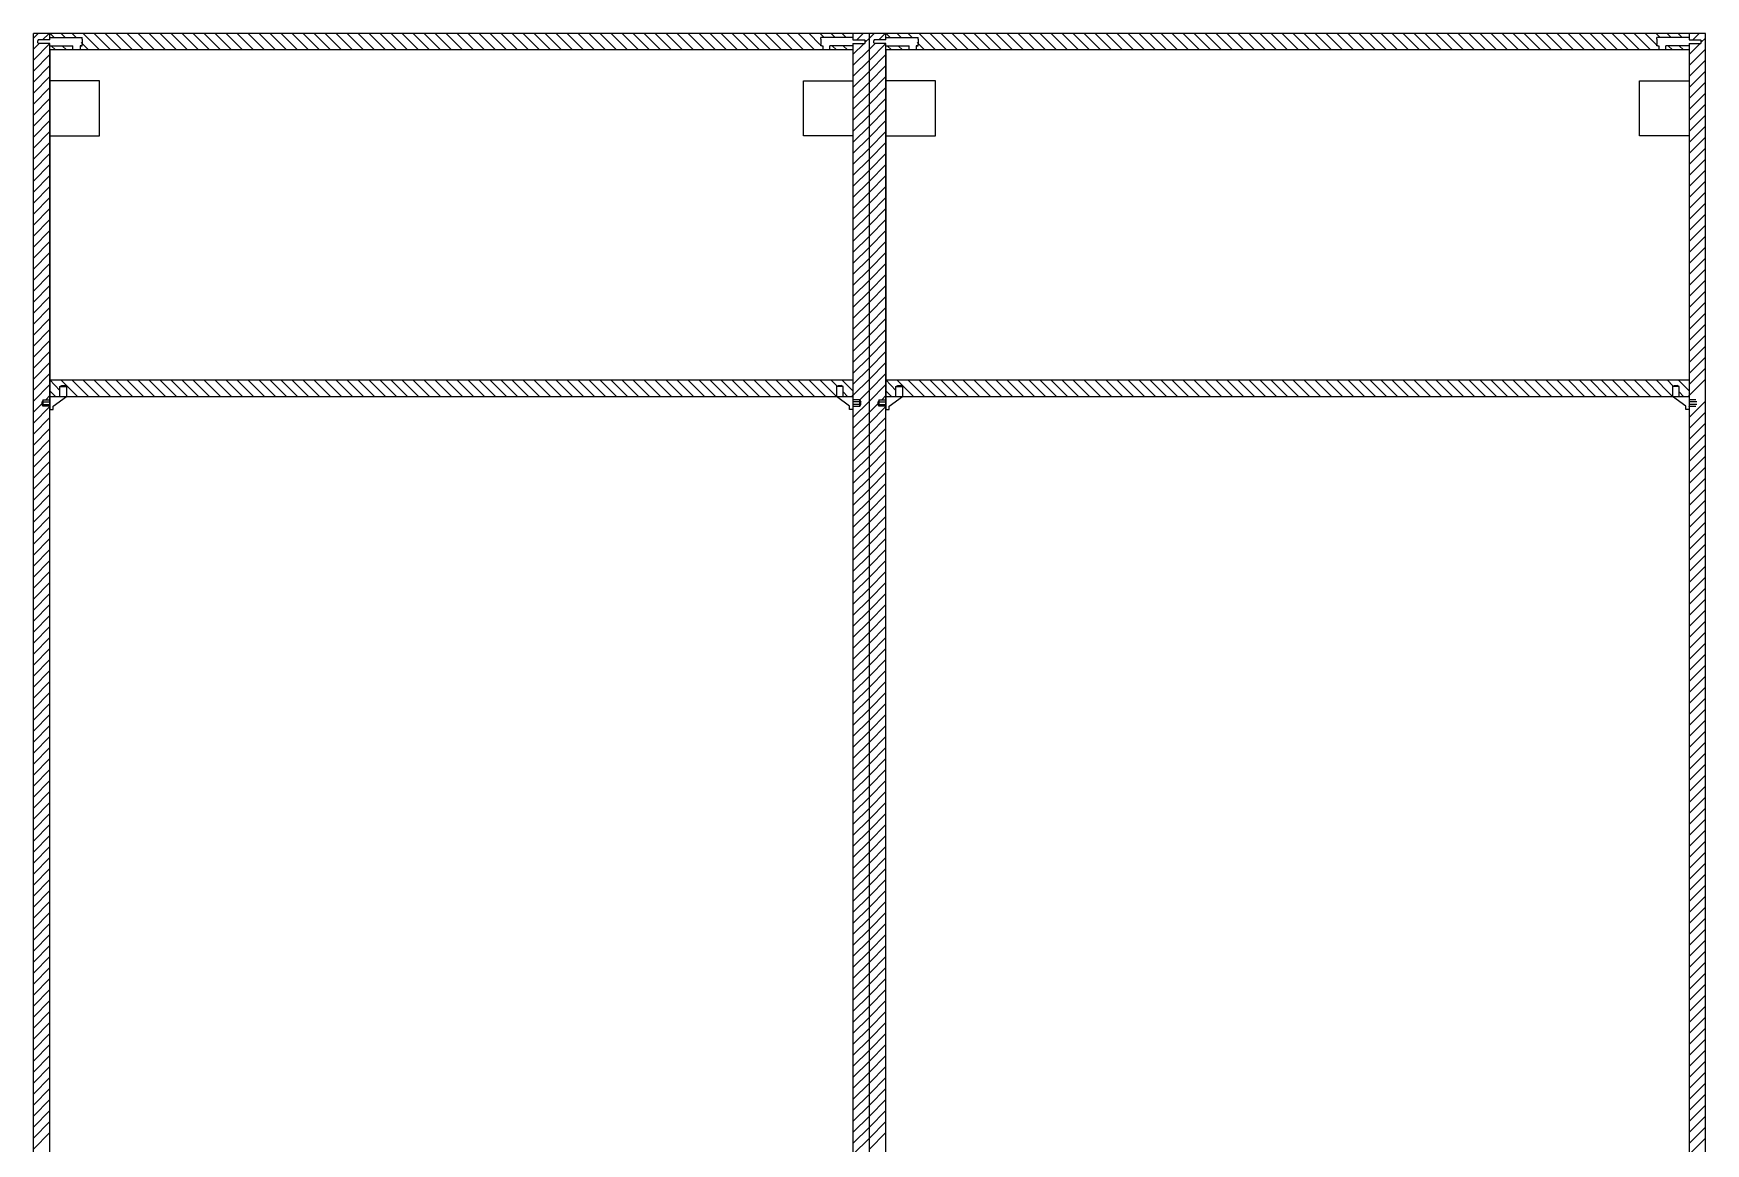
# Model space of a CAD drawing. Header units: centimetres. Extents: x -42 to 1204, y -514 to 706.
# Drawn here: x 489.6 to 641.6, y 80.2 to 181.1 of the extents above; entities that cross this region are included whole.
import ezdxf

# ---------------------------------------------------------------- set-up
doc = ezdxf.new("R2010")
doc.units = ezdxf.units.CM
doc.header["$MEASUREMENT"] = 0
doc.layers.add('filatura', color=8, linetype='Continuous')

# ---------------------------------------------------------------- blocks, each defined once
blk = doc.blocks.new('retino 4')
at = {"color": 175, "linetype": 'Continuous'}
for p, q in [((683.03, 436.22), (682.65, 436.6)), ((684.03, 436.22), (683.65, 436.6)), ((685.03, 436.22), (684.65, 436.6)), ((687.15, 435.1), (685.65, 436.6)), ((688.15, 435.1), (686.65, 436.6)), ((689.15, 435.1), (687.65, 436.6)), ((690.15, 435.1), (688.65, 436.6)), ((691.15, 435.1), (689.65, 436.6)), ((692.15, 435.1), (690.65, 436.6)), ((693.15, 435.1), (691.65, 436.6)), ((694.15, 435.1), (692.65, 436.6)), ((695.15, 435.1), (693.65, 436.6)), ((696.15, 435.1), (694.65, 436.6)), ((697.15, 435.1), (695.65, 436.6)), ((698.15, 435.1), (696.65, 436.6)), ((699.15, 435.1), (697.65, 436.6)), ((700.15, 435.1), (698.65, 436.6)), ((701.15, 435.1), (699.65, 436.6)), ((702.15, 435.1), (700.65, 436.6)), ((703.15, 435.1), (701.65, 436.6)), ((704.15, 435.1), (702.65, 436.6)), ((705.15, 435.1), (703.65, 436.6)), ((706.15, 435.1), (704.65, 436.6)), ((707.15, 435.1), (705.65, 436.6)), ((708.15, 435.1), (706.65, 436.6)), ((709.15, 435.1), (707.65, 436.6)), ((710.15, 435.1), (708.65, 436.6)), ((711.15, 435.1), (709.65, 436.6)), ((712.15, 435.1), (710.65, 436.6)), ((713.15, 435.1), (711.65, 436.6)), ((714.15, 435.1), (712.65, 436.6)), ((715.15, 435.1), (713.65, 436.6)), ((716.15, 435.1), (714.65, 436.6)), ((717.15, 435.1), (715.65, 436.6)), ((718.15, 435.1), (716.65, 436.6)), ((719.15, 435.1), (717.65, 436.6)), ((720.15, 435.1), (718.65, 436.6)), ((721.15, 435.1), (719.65, 436.6)), ((722.15, 435.1), (720.65, 436.6)), ((723.15, 435.1), (721.65, 436.6)), ((724.15, 435.1), (722.65, 436.6)), ((725.15, 435.1), (723.65, 436.6)), ((726.15, 435.1), (724.65, 436.6)), ((727.15, 435.1), (725.65, 436.6)), ((728.15, 435.1), (726.65, 436.6)), ((729.15, 435.1), (727.65, 436.6)), ((730.15, 435.1), (728.65, 436.6)), ((731.15, 435.1), (729.65, 436.6)), ((732.15, 435.1), (730.65, 436.6)), ((733.15, 435.1), (731.65, 436.6)), ((734.15, 435.1), (732.65, 436.6)), ((735.15, 435.1), (733.65, 436.6)), ((736.15, 435.1), (734.65, 436.6)), ((737.15, 435.1), (735.65, 436.6)), ((738.15, 435.1), (736.65, 436.6)), ((739.15, 435.1), (737.65, 436.6)), ((740.15, 435.1), (738.65, 436.6)), ((741.15, 435.1), (739.65, 436.6)), ((742.15, 435.1), (740.65, 436.6)), ((743.15, 435.1), (741.65, 436.6)), ((744.15, 435.1), (742.65, 436.6)), ((745.15, 435.1), (743.65, 436.6)), ((746.15, 435.1), (744.65, 436.6)), ((747.15, 435.1), (745.65, 436.6)), ((748.15, 435.1), (746.65, 436.6)), ((749.15, 435.1), (747.65, 436.6)), ((750.15, 435.1), (748.65, 436.6)), ((751.15, 435.1), (749.65, 436.6)), ((752.15, 435.1), (750.65, 436.6)), ((752.64, 435.6), (751.65, 436.6)), ((753.03, 436.22), (752.65, 436.6)), ((754.03, 436.22), (753.65, 436.6)), ((755.03, 436.22), (754.65, 436.6)), ((683.15, 435.1), (682.76, 435.48)), ((684.15, 435.1), (683.76, 435.48)), ((686.15, 435.1), (685.49, 435.76)), ((754.15, 435.1), (753.76, 435.48)), ((755.15, 435.1), (754.76, 435.48))]:
    blk.add_line(p, q, dxfattribs=at)

msp = doc.modelspace()

# ---------------------------------------------------------------- linework, layer by layer
at = {"color": 175, "linetype": 'Continuous'}
for p, q in [((489.55, 180.67), (489.97, 181.09)), ((490.39, 180.5), (490.97, 181.09)), ((564.39, 180.5), (564.97, 181.09)), ((565.55, 180.67), (565.97, 181.09)), ((566.39, 180.5), (566.97, 181.09)), ((640.39, 180.5), (640.97, 181.09)), ((489.55, 179.67), (490.06, 180.17)), ((489.55, 178.67), (491.05, 180.17)), ((493.8, 179.91), (493.85, 179.97)), ((564.05, 180.17), (564.06, 180.17)), ((564.05, 179.17), (565.06, 180.17)), ((564.05, 178.17), (565.55, 179.67)), ((565.17, 180.28), (565.55, 180.67)), ((565.55, 179.67), (566.06, 180.17)), ((565.55, 178.67), (567.05, 180.17)), ((569.8, 179.91), (569.85, 179.97)), ((640.05, 180.17), (640.06, 180.17)), ((640.05, 179.17), (641.06, 180.17)), ((640.05, 178.17), (641.55, 179.67)), ((641.17, 180.28), (641.55, 180.67)), ((489.55, 177.67), (491.05, 179.17)), ((489.55, 176.67), (491.05, 178.17)), ((564.05, 177.17), (565.55, 178.67)), ((565.55, 177.67), (567.05, 179.17)), ((565.55, 176.67), (567.05, 178.17)), ((640.05, 177.17), (641.55, 178.67)), ((489.55, 175.67), (491.05, 177.17)), ((564.05, 176.17), (565.55, 177.67)), ((564.05, 175.17), (565.55, 176.67)), ((565.55, 175.67), (567.05, 177.17)), ((640.05, 176.17), (641.55, 177.67)), ((640.05, 175.17), (641.55, 176.67)), ((489.55, 174.67), (491.05, 176.17)), ((489.55, 173.67), (491.05, 175.17)), ((564.05, 174.17), (565.55, 175.67)), ((565.55, 174.67), (567.05, 176.17)), ((565.55, 173.67), (567.05, 175.17)), ((640.05, 174.17), (641.55, 175.67)), ((489.55, 172.67), (491.05, 174.17)), ((564.05, 173.17), (565.55, 174.67)), ((564.05, 172.17), (565.55, 173.67)), ((565.55, 172.67), (567.05, 174.17)), ((640.05, 173.17), (641.55, 174.67)), ((640.05, 172.17), (641.55, 173.67)), ((489.55, 171.67), (491.05, 173.17)), ((489.55, 170.67), (491.05, 172.17)), ((564.05, 171.17), (565.55, 172.67)), ((565.55, 171.67), (567.05, 173.17)), ((565.55, 170.67), (567.05, 172.17)), ((640.05, 171.17), (641.55, 172.67)), ((489.55, 169.67), (491.05, 171.17)), ((564.05, 170.17), (565.55, 171.67)), ((564.05, 169.17), (565.55, 170.67)), ((565.55, 169.67), (567.05, 171.17)), ((640.05, 170.17), (641.55, 171.67)), ((640.05, 169.17), (641.55, 170.67)), ((489.55, 168.67), (491.05, 170.17)), ((489.55, 167.67), (491.05, 169.17)), ((564.05, 168.17), (565.55, 169.67)), ((565.55, 168.67), (567.05, 170.17)), ((565.55, 167.67), (567.05, 169.17)), ((640.05, 168.17), (641.55, 169.67)), ((489.55, 166.67), (491.05, 168.17)), ((564.05, 167.17), (565.55, 168.67)), ((564.05, 166.17), (565.55, 167.67)), ((565.55, 166.67), (567.05, 168.17)), ((640.05, 167.17), (641.55, 168.67)), ((640.05, 166.17), (641.55, 167.67)), ((489.55, 165.67), (491.05, 167.17)), ((489.55, 164.67), (491.05, 166.17)), ((564.05, 165.17), (565.55, 166.67)), ((565.55, 165.67), (567.05, 167.17)), ((565.55, 164.67), (567.05, 166.17)), ((640.05, 165.17), (641.55, 166.67)), ((489.55, 163.67), (491.05, 165.17)), ((489.55, 162.67), (491.05, 164.17)), ((564.05, 164.17), (565.55, 165.67)), ((564.05, 163.17), (565.55, 164.67)), ((565.55, 163.67), (567.05, 165.17)), ((565.55, 162.67), (567.05, 164.17)), ((640.05, 164.17), (641.55, 165.67)), ((640.05, 163.17), (641.55, 164.67)), ((489.55, 161.67), (491.05, 163.17)), ((564.05, 162.17), (565.55, 163.67)), ((564.05, 161.17), (565.55, 162.67)), ((565.55, 161.67), (567.05, 163.17)), ((640.05, 162.17), (641.55, 163.67)), ((640.05, 161.17), (641.55, 162.67)), ((489.55, 160.67), (491.05, 162.17)), ((489.55, 159.67), (491.05, 161.17)), ((564.05, 160.17), (565.55, 161.67)), ((565.55, 160.67), (567.05, 162.17)), ((565.55, 159.67), (567.05, 161.17)), ((640.05, 160.17), (641.55, 161.67)), ((489.55, 158.67), (491.05, 160.17)), ((564.05, 159.17), (565.55, 160.67)), ((564.05, 158.17), (565.55, 159.67)), ((565.55, 158.67), (567.05, 160.17)), ((640.05, 159.17), (641.55, 160.67)), ((640.05, 158.17), (641.55, 159.67)), ((489.55, 157.67), (491.05, 159.17)), ((489.55, 156.67), (491.05, 158.17)), ((564.05, 157.17), (565.55, 158.67)), ((565.55, 157.67), (567.05, 159.17)), ((565.55, 156.67), (567.05, 158.17)), ((640.05, 157.17), (641.55, 158.67)), ((489.55, 155.67), (491.05, 157.17)), ((564.05, 156.17), (565.55, 157.67)), ((564.05, 155.17), (565.55, 156.67)), ((565.55, 155.67), (567.05, 157.17)), ((640.05, 156.17), (641.55, 157.67)), ((640.05, 155.17), (641.55, 156.67)), ((489.55, 154.67), (491.05, 156.17)), ((489.55, 153.67), (491.05, 155.17)), ((564.05, 154.17), (565.55, 155.67)), ((565.55, 154.67), (567.05, 156.17)), ((565.55, 153.67), (567.05, 155.17)), ((640.05, 154.17), (641.55, 155.67)), ((489.55, 152.67), (491.05, 154.17)), ((564.05, 153.17), (565.55, 154.67)), ((564.05, 152.17), (565.55, 153.67)), ((565.55, 152.67), (567.05, 154.17)), ((640.05, 153.17), (641.55, 154.67)), ((640.05, 152.17), (641.55, 153.67)), ((489.55, 151.67), (491.05, 153.17)), ((489.55, 150.67), (491.05, 152.17)), ((564.05, 151.17), (565.55, 152.67)), ((565.55, 151.67), (567.05, 153.17)), ((565.55, 150.67), (567.05, 152.17)), ((640.05, 151.17), (641.55, 152.67)), ((489.55, 149.67), (491.05, 151.17)), ((564.05, 150.17), (565.55, 151.67)), ((564.05, 149.17), (565.55, 150.67)), ((565.55, 149.67), (567.05, 151.17)), ((640.05, 150.17), (641.55, 151.67)), ((640.05, 149.17), (641.55, 150.67)), ((489.55, 148.67), (491.05, 150.17)), ((489.55, 147.67), (491.05, 149.17)), ((491.95, 148.64), (491.05, 149.59)), ((493.55, 148.09), (492.05, 149.59)), ((493.89, 148.75), (493.05, 149.59)), ((495.55, 148.09), (494.05, 149.59)), ((496.55, 148.09), (495.05, 149.59)), ((497.55, 148.09), (496.05, 149.59)), ((498.55, 148.09), (497.05, 149.59)), ((499.55, 148.09), (498.05, 149.59)), ((500.55, 148.09), (499.05, 149.59)), ((501.55, 148.09), (500.05, 149.59)), ((502.55, 148.09), (501.05, 149.59)), ((503.55, 148.09), (502.05, 149.59)), ((504.55, 148.09), (503.05, 149.59)), ((505.55, 148.09), (504.05, 149.59)), ((506.55, 148.09), (505.05, 149.59)), ((507.55, 148.09), (506.05, 149.59)), ((508.55, 148.09), (507.05, 149.59)), ((509.55, 148.09), (508.05, 149.59)), ((510.55, 148.09), (509.05, 149.59)), ((511.55, 148.09), (510.05, 149.59)), ((512.55, 148.09), (511.05, 149.59)), ((513.55, 148.09), (512.05, 149.59)), ((514.55, 148.09), (513.05, 149.59)), ((515.55, 148.09), (514.05, 149.59)), ((516.55, 148.09), (515.05, 149.59)), ((517.55, 148.09), (516.05, 149.59)), ((518.55, 148.09), (517.05, 149.59)), ((519.55, 148.09), (518.05, 149.59)), ((520.55, 148.09), (519.05, 149.59)), ((521.55, 148.09), (520.05, 149.59)), ((522.55, 148.09), (521.05, 149.59)), ((523.55, 148.09), (522.05, 149.59)), ((524.55, 148.09), (523.05, 149.59)), ((525.55, 148.09), (524.05, 149.59)), ((526.55, 148.09), (525.05, 149.59)), ((527.55, 148.09), (526.05, 149.59)), ((528.55, 148.09), (527.05, 149.59)), ((529.55, 148.09), (528.05, 149.59)), ((530.55, 148.09), (529.05, 149.59)), ((531.55, 148.09), (530.05, 149.59)), ((532.55, 148.09), (531.05, 149.59)), ((533.55, 148.09), (532.05, 149.59)), ((534.55, 148.09), (533.05, 149.59)), ((535.55, 148.09), (534.05, 149.59)), ((536.55, 148.09), (535.05, 149.59)), ((537.55, 148.09), (536.05, 149.59)), ((538.55, 148.09), (537.05, 149.59)), ((539.55, 148.09), (538.05, 149.59)), ((540.55, 148.09), (539.05, 149.59)), ((541.55, 148.09), (540.05, 149.59)), ((542.55, 148.09), (541.05, 149.59)), ((543.55, 148.09), (542.05, 149.59)), ((544.55, 148.09), (543.05, 149.59)), ((545.55, 148.09), (544.05, 149.59)), ((546.55, 148.09), (545.05, 149.59)), ((547.55, 148.09), (546.05, 149.59)), ((548.55, 148.09), (547.05, 149.59)), ((549.55, 148.09), (548.05, 149.59)), ((550.55, 148.09), (549.05, 149.59)), ((551.55, 148.09), (550.05, 149.59)), ((552.55, 148.09), (551.05, 149.59)), ((553.55, 148.09), (552.05, 149.59)), ((554.55, 148.09), (553.05, 149.59)), ((555.55, 148.09), (554.05, 149.59)), ((556.55, 148.09), (555.05, 149.59)), ((557.55, 148.09), (556.05, 149.59)), ((558.55, 148.09), (557.05, 149.59)), ((559.55, 148.09), (558.05, 149.59)), ((560.55, 148.09), (559.05, 149.59)), ((561.55, 148.09), (560.05, 149.59)), ((562.17, 148.47), (561.05, 149.59)), ((562.62, 149.02), (562.05, 149.59)), ((564.05, 148.59), (563.05, 149.59)), ((564.05, 148.17), (565.55, 149.67)), ((565.55, 148.67), (567.05, 150.17)), ((565.55, 147.67), (567.05, 149.17)), ((567.95, 148.64), (567.05, 149.59)), ((569.55, 148.09), (568.05, 149.59)), ((569.89, 148.75), (569.05, 149.59)), ((571.55, 148.09), (570.05, 149.59)), ((572.55, 148.09), (571.05, 149.59)), ((573.55, 148.09), (572.05, 149.59)), ((574.55, 148.09), (573.05, 149.59)), ((575.55, 148.09), (574.05, 149.59)), ((576.55, 148.09), (575.05, 149.59)), ((577.55, 148.09), (576.05, 149.59)), ((578.55, 148.09), (577.05, 149.59)), ((579.55, 148.09), (578.05, 149.59)), ((580.55, 148.09), (579.05, 149.59)), ((581.55, 148.09), (580.05, 149.59)), ((582.55, 148.09), (581.05, 149.59)), ((583.55, 148.09), (582.05, 149.59)), ((584.55, 148.09), (583.05, 149.59)), ((585.55, 148.09), (584.05, 149.59)), ((586.55, 148.09), (585.05, 149.59)), ((587.55, 148.09), (586.05, 149.59)), ((588.55, 148.09), (587.05, 149.59)), ((589.55, 148.09), (588.05, 149.59)), ((590.55, 148.09), (589.05, 149.59)), ((591.55, 148.09), (590.05, 149.59)), ((592.55, 148.09), (591.05, 149.59)), ((593.55, 148.09), (592.05, 149.59)), ((594.55, 148.09), (593.05, 149.59)), ((595.55, 148.09), (594.05, 149.59)), ((596.55, 148.09), (595.05, 149.59)), ((597.55, 148.09), (596.05, 149.59)), ((598.55, 148.09), (597.05, 149.59)), ((599.55, 148.09), (598.05, 149.59)), ((600.55, 148.09), (599.05, 149.59)), ((601.55, 148.09), (600.05, 149.59)), ((602.55, 148.09), (601.05, 149.59)), ((603.55, 148.09), (602.05, 149.59)), ((604.55, 148.09), (603.05, 149.59)), ((605.55, 148.09), (604.05, 149.59)), ((606.55, 148.09), (605.05, 149.59)), ((607.55, 148.09), (606.05, 149.59)), ((608.55, 148.09), (607.05, 149.59)), ((609.55, 148.09), (608.05, 149.59)), ((610.55, 148.09), (609.05, 149.59)), ((611.55, 148.09), (610.05, 149.59)), ((612.55, 148.09), (611.05, 149.59)), ((613.55, 148.09), (612.05, 149.59)), ((614.55, 148.09), (613.05, 149.59)), ((615.55, 148.09), (614.05, 149.59)), ((616.55, 148.09), (615.05, 149.59)), ((617.55, 148.09), (616.05, 149.59)), ((618.55, 148.09), (617.05, 149.59)), ((619.55, 148.09), (618.05, 149.59)), ((620.55, 148.09), (619.05, 149.59)), ((621.55, 148.09), (620.05, 149.59)), ((622.55, 148.09), (621.05, 149.59)), ((623.55, 148.09), (622.05, 149.59)), ((624.55, 148.09), (623.05, 149.59)), ((625.55, 148.09), (624.05, 149.59)), ((626.55, 148.09), (625.05, 149.59)), ((627.55, 148.09), (626.05, 149.59)), ((628.55, 148.09), (627.05, 149.59)), ((629.55, 148.09), (628.05, 149.59)), ((630.55, 148.09), (629.05, 149.59)), ((631.55, 148.09), (630.05, 149.59)), ((632.55, 148.09), (631.05, 149.59)), ((633.55, 148.09), (632.05, 149.59)), ((634.55, 148.09), (633.05, 149.59)), ((635.55, 148.09), (634.05, 149.59)), ((636.55, 148.09), (635.05, 149.59)), ((637.55, 148.09), (636.05, 149.59)), ((638.17, 148.47), (637.05, 149.59)), ((638.62, 149.02), (638.05, 149.59)), ((640.05, 148.59), (639.05, 149.59)), ((640.05, 148.17), (641.55, 149.67)), ((489.55, 146.67), (490.34, 147.45)), ((490.67, 147.79), (491.05, 148.17)), ((491.55, 148.09), (491.05, 148.59)), ((494.55, 148.09), (493.89, 148.75)), ((562.55, 148.09), (562.17, 148.47)), ((563.55, 148.09), (563.15, 148.49)), ((563.97, 148.09), (564.05, 148.17)), ((564.05, 146.17), (565.55, 147.67)), ((564.67, 147.78), (565.55, 148.67)), ((565.55, 146.67), (566.34, 147.45)), ((566.67, 147.79), (567.05, 148.17)), ((567.55, 148.09), (567.05, 148.59)), ((570.55, 148.09), (569.89, 148.75)), ((638.55, 148.09), (638.17, 148.47)), ((639.55, 148.09), (639.15, 148.49)), ((639.97, 148.09), (640.05, 148.17)), ((640.05, 146.17), (641.55, 147.67)), ((489.55, 145.67), (491.05, 147.17)), ((489.55, 144.67), (491.05, 146.17)), ((564.05, 147.17), (564.07, 147.19)), ((564.05, 145.17), (565.55, 146.67)), ((565.55, 145.67), (567.05, 147.17)), ((565.55, 144.67), (567.05, 146.17)), ((640.05, 147.17), (640.07, 147.19)), ((640.05, 145.17), (641.55, 146.67)), ((489.55, 143.67), (491.05, 145.17)), ((564.05, 144.17), (565.55, 145.67)), ((564.05, 143.17), (565.55, 144.67)), ((565.55, 143.67), (567.05, 145.17)), ((640.05, 144.17), (641.55, 145.67)), ((640.05, 143.17), (641.55, 144.67)), ((489.55, 142.67), (491.05, 144.17)), ((489.55, 141.67), (491.05, 143.17)), ((564.05, 142.17), (565.55, 143.67)), ((565.55, 142.67), (567.05, 144.17)), ((565.55, 141.67), (567.05, 143.17)), ((640.05, 142.17), (641.55, 143.67)), ((489.55, 140.67), (491.05, 142.17)), ((564.05, 141.17), (565.55, 142.67)), ((564.05, 140.17), (565.55, 141.67)), ((565.55, 140.67), (567.05, 142.17)), ((640.05, 141.17), (641.55, 142.67)), ((640.05, 140.17), (641.55, 141.67)), ((489.55, 139.67), (491.05, 141.17)), ((489.55, 138.67), (491.05, 140.17)), ((564.05, 139.17), (565.55, 140.67)), ((565.55, 139.67), (567.05, 141.17)), ((565.55, 138.67), (567.05, 140.17)), ((640.05, 139.17), (641.55, 140.67)), ((489.55, 137.67), (491.05, 139.17)), ((564.05, 138.17), (565.55, 139.67)), ((564.05, 137.17), (565.55, 138.67)), ((565.55, 137.67), (567.05, 139.17)), ((640.05, 138.17), (641.55, 139.67)), ((640.05, 137.17), (641.55, 138.67)), ((489.55, 136.67), (491.05, 138.17)), ((489.55, 135.67), (491.05, 137.17)), ((564.05, 136.17), (565.55, 137.67)), ((565.55, 136.67), (567.05, 138.17)), ((565.55, 135.67), (567.05, 137.17)), ((640.05, 136.17), (641.55, 137.67)), ((489.55, 134.67), (491.05, 136.17)), ((564.05, 135.17), (565.55, 136.67)), ((564.05, 134.17), (565.55, 135.67)), ((565.55, 134.67), (567.05, 136.17)), ((640.05, 135.17), (641.55, 136.67)), ((640.05, 134.17), (641.55, 135.67)), ((489.55, 133.67), (491.05, 135.17)), ((489.55, 132.67), (491.05, 134.17)), ((564.05, 133.17), (565.55, 134.67)), ((565.55, 133.67), (567.05, 135.17)), ((565.55, 132.67), (567.05, 134.17)), ((640.05, 133.17), (641.55, 134.67)), ((489.55, 131.67), (491.05, 133.17)), ((564.05, 132.17), (565.55, 133.67)), ((564.05, 131.17), (565.55, 132.67)), ((565.55, 131.67), (567.05, 133.17)), ((640.05, 132.17), (641.55, 133.67)), ((640.05, 131.17), (641.55, 132.67)), ((489.55, 130.67), (491.05, 132.17)), ((489.55, 129.67), (491.05, 131.17)), ((564.05, 130.17), (565.55, 131.67)), ((565.55, 130.67), (567.05, 132.17)), ((565.55, 129.67), (567.05, 131.17)), ((640.05, 130.17), (641.55, 131.67)), ((489.55, 128.67), (491.05, 130.17)), ((564.05, 129.17), (565.55, 130.67)), ((564.05, 128.17), (565.55, 129.67)), ((565.55, 128.67), (567.05, 130.17)), ((640.05, 129.17), (641.55, 130.67)), ((640.05, 128.17), (641.55, 129.67)), ((489.55, 127.67), (491.05, 129.17)), ((489.55, 126.67), (491.05, 128.17)), ((564.05, 127.17), (565.55, 128.67)), ((565.55, 127.67), (567.05, 129.17)), ((565.55, 126.67), (567.05, 128.17)), ((640.05, 127.17), (641.55, 128.67)), ((489.55, 125.67), (491.05, 127.17)), ((489.55, 124.67), (491.05, 126.17)), ((564.05, 126.17), (565.55, 127.67)), ((564.05, 125.17), (565.55, 126.67)), ((565.55, 125.67), (567.05, 127.17)), ((565.55, 124.67), (567.05, 126.17)), ((640.05, 126.17), (641.55, 127.67)), ((640.05, 125.17), (641.55, 126.67)), ((489.55, 123.67), (491.05, 125.17)), ((564.05, 124.17), (565.55, 125.67)), ((564.05, 123.17), (565.55, 124.67)), ((565.55, 123.67), (567.05, 125.17)), ((640.05, 124.17), (641.55, 125.67)), ((640.05, 123.17), (641.55, 124.67)), ((489.55, 122.67), (491.05, 124.17)), ((489.55, 121.67), (491.05, 123.17)), ((564.05, 122.17), (565.55, 123.67)), ((565.55, 122.67), (567.05, 124.17)), ((565.55, 121.67), (567.05, 123.17)), ((640.05, 122.17), (641.55, 123.67)), ((489.55, 120.67), (491.05, 122.17)), ((564.05, 121.17), (565.55, 122.67)), ((564.05, 120.17), (565.55, 121.67)), ((565.55, 120.67), (567.05, 122.17)), ((640.05, 121.17), (641.55, 122.67)), ((640.05, 120.17), (641.55, 121.67)), ((489.55, 119.67), (491.05, 121.17)), ((489.55, 118.67), (491.05, 120.17)), ((564.05, 119.17), (565.55, 120.67)), ((565.55, 119.67), (567.05, 121.17)), ((565.55, 118.67), (567.05, 120.17)), ((640.05, 119.17), (641.55, 120.67)), ((489.55, 117.67), (491.05, 119.17)), ((564.05, 118.17), (565.55, 119.67)), ((564.05, 117.17), (565.55, 118.67)), ((565.55, 117.67), (567.05, 119.17)), ((640.05, 118.17), (641.55, 119.67)), ((640.05, 117.17), (641.55, 118.67)), ((489.55, 116.67), (491.05, 118.17)), ((489.55, 115.67), (491.05, 117.17)), ((564.05, 116.17), (565.55, 117.67)), ((565.55, 116.67), (567.05, 118.17)), ((565.55, 115.67), (567.05, 117.17)), ((640.05, 116.17), (641.55, 117.67)), ((489.55, 114.67), (491.05, 116.17)), ((564.05, 115.17), (565.55, 116.67)), ((564.05, 114.17), (565.55, 115.67)), ((565.55, 114.67), (567.05, 116.17)), ((640.05, 115.17), (641.55, 116.67)), ((640.05, 114.17), (641.55, 115.67)), ((489.55, 113.67), (491.05, 115.17)), ((489.55, 112.67), (491.05, 114.17)), ((564.05, 113.17), (565.55, 114.67)), ((565.55, 113.67), (567.05, 115.17)), ((565.55, 112.67), (567.05, 114.17)), ((640.05, 113.17), (641.55, 114.67)), ((489.55, 111.67), (491.05, 113.17)), ((564.05, 112.17), (565.55, 113.67)), ((564.05, 111.17), (565.55, 112.67)), ((565.55, 111.67), (567.05, 113.17)), ((640.05, 112.17), (641.55, 113.67)), ((640.05, 111.17), (641.55, 112.67)), ((489.55, 110.67), (491.05, 112.17)), ((489.55, 109.67), (491.05, 111.17)), ((564.05, 110.17), (565.55, 111.67)), ((565.55, 110.67), (567.05, 112.17)), ((565.55, 109.67), (567.05, 111.17)), ((640.05, 110.17), (641.55, 111.67)), ((489.55, 108.67), (491.05, 110.17)), ((564.05, 109.17), (565.55, 110.67)), ((564.05, 108.17), (565.55, 109.67)), ((565.55, 108.67), (567.05, 110.17)), ((640.05, 109.17), (641.55, 110.67)), ((640.05, 108.17), (641.55, 109.67)), ((489.55, 107.67), (491.05, 109.17)), ((489.55, 106.67), (491.05, 108.17)), ((564.05, 107.17), (565.55, 108.67)), ((565.55, 107.67), (567.05, 109.17)), ((565.55, 106.67), (567.05, 108.17)), ((640.05, 107.17), (641.55, 108.67)), ((489.55, 105.67), (491.05, 107.17)), ((564.05, 106.17), (565.55, 107.67)), ((564.05, 105.17), (565.55, 106.67)), ((565.55, 105.67), (567.05, 107.17)), ((640.05, 106.17), (641.55, 107.67)), ((640.05, 105.17), (641.55, 106.67)), ((489.55, 104.67), (491.05, 106.17)), ((489.55, 103.67), (491.05, 105.17)), ((564.05, 104.17), (565.55, 105.67)), ((565.55, 104.67), (567.05, 106.17)), ((565.55, 103.67), (567.05, 105.17)), ((640.05, 104.17), (641.55, 105.67)), ((489.55, 102.67), (491.05, 104.17)), ((564.05, 103.17), (565.55, 104.67)), ((564.05, 102.17), (565.55, 103.67)), ((565.55, 102.67), (567.05, 104.17)), ((640.05, 103.17), (641.55, 104.67)), ((640.05, 102.17), (641.55, 103.67)), ((489.55, 101.67), (491.05, 103.17)), ((489.55, 100.67), (491.05, 102.17)), ((564.05, 101.17), (565.55, 102.67)), ((565.55, 101.67), (567.05, 103.17)), ((565.55, 100.67), (567.05, 102.17)), ((640.05, 101.17), (641.55, 102.67)), ((489.55, 99.67), (491.05, 101.17)), ((564.05, 100.17), (565.55, 101.67)), ((564.05, 99.17), (565.55, 100.67)), ((565.55, 99.67), (567.05, 101.17)), ((640.05, 100.17), (641.55, 101.67)), ((640.05, 99.17), (641.55, 100.67)), ((489.55, 98.67), (491.05, 100.17)), ((489.55, 97.67), (491.05, 99.17)), ((564.05, 98.17), (565.55, 99.67)), ((565.55, 98.67), (567.05, 100.17)), ((565.55, 97.67), (567.05, 99.17)), ((640.05, 98.17), (641.55, 99.67)), ((489.55, 96.67), (491.05, 98.17)), ((564.05, 97.17), (565.55, 98.67)), ((564.05, 96.17), (565.55, 97.67)), ((565.55, 96.67), (567.05, 98.17)), ((640.05, 97.17), (641.55, 98.67)), ((640.05, 96.17), (641.55, 97.67)), ((489.55, 95.67), (491.05, 97.17)), ((489.55, 94.67), (491.05, 96.17)), ((564.05, 95.17), (565.55, 96.67)), ((565.55, 95.67), (567.05, 97.17)), ((565.55, 94.67), (567.05, 96.17)), ((640.05, 95.17), (641.55, 96.67)), ((489.55, 93.67), (491.05, 95.17)), ((564.05, 94.17), (565.55, 95.67)), ((564.05, 93.17), (565.55, 94.67)), ((565.55, 93.67), (567.05, 95.17)), ((640.05, 94.17), (641.55, 95.67)), ((640.05, 93.17), (641.55, 94.67)), ((489.55, 92.67), (491.05, 94.17)), ((489.55, 91.67), (491.05, 93.17)), ((564.05, 92.17), (565.55, 93.67)), ((565.55, 92.67), (567.05, 94.17)), ((565.55, 91.67), (567.05, 93.17)), ((640.05, 92.17), (641.55, 93.67)), ((489.55, 90.67), (491.05, 92.17)), ((564.05, 91.17), (565.55, 92.67)), ((564.05, 90.17), (565.55, 91.67)), ((565.55, 90.67), (567.05, 92.17)), ((640.05, 91.17), (641.55, 92.67)), ((640.05, 90.17), (641.55, 91.67)), ((489.55, 89.67), (491.05, 91.17)), ((489.55, 88.67), (491.05, 90.17)), ((564.05, 89.17), (565.55, 90.67)), ((565.55, 89.67), (567.05, 91.17)), ((565.55, 88.67), (567.05, 90.17)), ((640.05, 89.17), (641.55, 90.67)), ((489.55, 87.67), (491.05, 89.17)), ((489.55, 86.67), (491.05, 88.17)), ((564.05, 88.17), (565.55, 89.67)), ((564.05, 87.17), (565.55, 88.67)), ((565.55, 87.67), (567.05, 89.17)), ((565.55, 86.67), (567.05, 88.17)), ((640.05, 88.17), (641.55, 89.67)), ((640.05, 87.17), (641.55, 88.67)), ((489.55, 85.67), (491.05, 87.17)), ((564.05, 86.17), (565.55, 87.67)), ((564.05, 85.17), (565.55, 86.67)), ((565.55, 85.67), (567.05, 87.17)), ((640.05, 86.17), (641.55, 87.67)), ((640.05, 85.17), (641.55, 86.67)), ((489.55, 84.67), (491.05, 86.17)), ((489.55, 83.67), (491.05, 85.17)), ((564.05, 84.17), (565.55, 85.67)), ((565.55, 84.67), (567.05, 86.17)), ((565.55, 83.67), (567.05, 85.17)), ((640.05, 84.17), (641.55, 85.67)), ((489.55, 82.67), (491.05, 84.17)), ((564.05, 83.17), (565.55, 84.67)), ((564.05, 82.17), (565.55, 83.67)), ((565.55, 82.67), (567.05, 84.17)), ((640.05, 83.17), (641.55, 84.67)), ((640.05, 82.17), (641.55, 83.67)), ((489.55, 81.67), (491.05, 83.17)), ((489.55, 80.67), (491.05, 82.17)), ((564.05, 81.17), (565.55, 82.67)), ((565.55, 81.67), (567.05, 83.17)), ((565.55, 80.67), (567.05, 82.17)), ((640.05, 81.17), (641.55, 82.67)), ((489.55, 79.67), (491.05, 81.17)), ((564.05, 80.17), (565.55, 81.67)), ((564.05, 79.17), (565.55, 80.67)), ((565.55, 79.67), (567.05, 81.17)), ((640.05, 80.17), (641.55, 81.67)), ((640.05, 79.17), (641.55, 80.67))]:
    msp.add_line(p, q, dxfattribs=at)
for p, q in [((489.55, -20.11), (489.55, 181.09)), ((565.55, 181.09), (489.55, 181.09)), ((491.05, 180.5), (491.05, 181.09)), ((564.05, 181.09), (564.05, 180.5)), ((564.05, 181.09), (564.05, 180.71)), ((565.55, -14.11), (565.55, 181.09)), ((565.55, -14.11), (565.55, 181.09)), ((641.55, 181.09), (565.55, 181.09)), ((567.05, 180.5), (567.05, 181.09)), ((640.05, 181.09), (640.05, 180.5)), ((640.05, 181.09), (640.05, 180.71)), ((641.55, -14.11), (641.55, 181.09)), ((641.55, -14.11), (641.55, 181.09)), ((489.99, 180.5), (489.94, 180.42)), ((489.94, 180.25), (489.94, 180.42)), ((489.99, 180.17), (489.94, 180.25)), ((491.05, 180.5), (489.99, 180.5)), ((491.05, 180.17), (489.99, 180.17)), ((491.05, 180.71), (493.98, 180.71)), ((491.05, 180.71), (493.98, 180.71)), ((491.05, 132.66), (491.05, 180.17)), ((491.05, 179.97), (493.15, 179.97)), ((564.05, 179.59), (491.05, 179.59)), ((491.05, 179.59), (491.05, 149.59)), ((493.15, 179.59), (493.15, 179.97)), ((493.88, 179.97), (493.8, 179.97)), ((493.8, 179.97), (493.8, 179.59)), ((493.88, 179.97), (493.98, 179.97)), ((493.98, 180.58), (493.98, 180.71)), ((493.98, 180.58), (493.98, 180.09)), ((493.98, 179.97), (493.98, 180.09)), ((564.05, 180.71), (561.13, 180.71)), ((561.13, 180.58), (561.13, 180.71)), ((561.13, 180.58), (561.13, 180.09)), ((561.13, 179.97), (561.13, 180.09)), ((561.23, 179.97), (561.13, 179.97)), ((561.23, 179.97), (561.31, 179.97)), ((561.31, 179.97), (561.31, 179.59)), ((564.05, 179.97), (561.95, 179.97)), ((561.95, 179.61), (561.95, 179.97)), ((561.95, 179.61), (561.95, 179.59)), ((564.05, 180.5), (565.12, 180.5)), ((564.05, 180.17), (564.05, 9.78)), ((564.05, 180.17), (565.12, 180.17)), ((564.05, 179.59), (564.05, 176.79)), ((565.12, 180.5), (565.17, 180.42)), ((565.12, 180.17), (565.17, 180.25)), ((565.17, 180.25), (565.17, 180.42)), ((565.99, 180.5), (565.94, 180.42)), ((565.94, 180.25), (565.94, 180.42)), ((565.99, 180.17), (565.94, 180.25)), ((567.05, 180.5), (565.99, 180.5)), ((567.05, 180.17), (565.99, 180.17)), ((567.05, 180.71), (569.98, 180.71)), ((567.05, 180.71), (569.98, 180.71)), ((567.05, 132.66), (567.05, 180.17)), ((567.05, 179.97), (569.15, 179.97)), ((640.05, 179.59), (567.05, 179.59)), ((567.05, 179.59), (567.05, 149.59)), ((569.15, 179.59), (569.15, 179.97)), ((569.88, 179.97), (569.8, 179.97)), ((569.8, 179.97), (569.8, 179.59)), ((569.88, 179.97), (569.98, 179.97)), ((569.98, 180.58), (569.98, 180.71)), ((569.98, 180.58), (569.98, 180.09)), ((569.98, 179.97), (569.98, 180.09)), ((640.05, 180.71), (637.13, 180.71)), ((637.13, 180.58), (637.13, 180.71)), ((637.13, 180.58), (637.13, 180.09)), ((637.13, 179.97), (637.13, 180.09)), ((637.23, 179.97), (637.13, 179.97)), ((637.23, 179.97), (637.31, 179.97)), ((637.31, 179.97), (637.31, 179.59)), ((640.05, 179.97), (637.95, 179.97)), ((637.95, 179.61), (637.95, 179.97)), ((637.95, 179.61), (637.95, 179.59)), ((640.05, 180.5), (641.12, 180.5)), ((640.05, 180.17), (640.05, 9.78)), ((640.05, 180.17), (641.12, 180.17)), ((640.05, 179.59), (640.05, 176.79)), ((641.12, 180.5), (641.17, 180.42)), ((641.12, 180.17), (641.17, 180.25)), ((641.17, 180.25), (641.17, 180.42)), ((495.55, 176.79), (491.05, 176.79)), ((495.55, 171.79), (495.55, 176.79)), ((559.55, 171.79), (559.55, 176.79)), ((559.55, 176.79), (564.05, 176.79)), ((571.55, 176.79), (567.05, 176.79)), ((571.55, 171.79), (571.55, 176.79)), ((635.55, 171.79), (635.55, 176.79)), ((635.55, 176.79), (640.05, 176.79)), ((491.05, 171.79), (491.25, 171.79)), ((491.25, 171.79), (491.55, 171.79)), ((491.55, 171.79), (495.55, 171.79)), ((563.55, 171.79), (559.55, 171.79)), ((563.85, 171.79), (563.55, 171.79)), ((564.05, 171.79), (563.85, 171.79)), ((567.05, 171.79), (567.25, 171.79)), ((567.25, 171.79), (567.55, 171.79)), ((567.55, 171.79), (571.55, 171.79)), ((639.55, 171.79), (635.55, 171.79)), ((639.85, 171.79), (639.55, 171.79)), ((640.05, 171.79), (639.85, 171.79)), ((491.05, 149.59), (491.05, 148.09)), ((491.05, 149.59), (564.05, 149.59)), ((491.95, 148.99), (492.13, 149.09)), ((491.95, 148.09), (491.95, 148.99)), ((491.95, 148.99), (492.55, 148.99)), ((492.13, 149.09), (492.38, 149.09)), ((492.55, 148.99), (492.38, 149.09)), ((492.55, 148.99), (492.55, 148.09)), ((562.55, 148.99), (562.73, 149.09)), ((563.15, 148.99), (562.55, 148.99)), ((562.55, 148.99), (562.55, 148.09)), ((562.73, 149.09), (562.98, 149.09)), ((563.15, 148.99), (562.98, 149.09)), ((563.15, 148.09), (563.15, 148.99)), ((567.05, 149.59), (567.05, 148.09)), ((567.05, 149.59), (640.05, 149.59)), ((567.95, 148.99), (568.13, 149.09)), ((567.95, 148.09), (567.95, 148.99)), ((567.95, 148.99), (568.55, 148.99)), ((568.13, 149.09), (568.38, 149.09)), ((568.55, 148.99), (568.38, 149.09)), ((568.55, 148.99), (568.55, 148.09)), ((638.55, 148.99), (638.73, 149.09)), ((639.15, 148.99), (638.55, 148.99)), ((638.55, 148.99), (638.55, 148.09)), ((638.73, 149.09), (638.98, 149.09)), ((639.15, 148.99), (638.98, 149.09)), ((639.15, 148.09), (639.15, 148.99)), ((490.44, 147.79), (490.34, 147.61)), ((490.34, 147.36), (490.34, 147.61)), ((490.44, 147.79), (491.05, 147.79)), ((491.05, 148.09), (491.05, 146.89)), ((491.05, 148.09), (564.05, 148.09)), ((491.35, 147.19), (492.55, 148.09)), ((563.75, 147.19), (562.55, 148.09)), ((564.05, 148.09), (564.05, 146.89)), ((564.67, 147.79), (564.05, 147.79)), ((564.67, 147.79), (564.77, 147.61)), ((564.77, 147.36), (564.77, 147.61)), ((566.44, 147.79), (566.34, 147.61)), ((566.34, 147.36), (566.34, 147.61)), ((566.34, 147.36), (566.34, 147.61)), ((566.44, 147.79), (567.05, 147.79)), ((567.05, 148.09), (567.05, 146.89)), ((567.05, 148.09), (640.05, 148.09)), ((567.35, 147.19), (568.55, 148.09)), ((639.75, 147.19), (638.55, 148.09)), ((640.05, 148.09), (640.05, 146.89)), ((640.67, 147.79), (640.05, 147.79)), ((490.44, 147.19), (490.34, 147.36)), ((491.05, 147.19), (490.44, 147.19)), ((491.05, 146.89), (491.35, 146.89)), ((491.35, 146.89), (491.35, 147.19)), ((563.75, 146.89), (563.75, 147.19)), ((564.05, 146.89), (563.75, 146.89)), ((564.05, 147.19), (564.67, 147.19)), ((564.67, 147.19), (564.77, 147.36)), ((566.44, 147.19), (566.34, 147.36)), ((567.05, 147.19), (566.44, 147.19)), ((567.05, 146.89), (567.35, 146.89)), ((567.35, 146.89), (567.35, 147.19)), ((639.75, 146.89), (639.75, 147.19)), ((640.05, 146.89), (639.75, 146.89)), ((640.05, 147.19), (640.67, 147.19)), ((491.05, 131.16), (491.05, 132.66)), ((567.05, 131.16), (567.05, 132.66)), ((491.05, 84.24), (491.05, 131.16)), ((567.05, 84.24), (567.05, 131.16)), ((491.05, 82.74), (491.05, 84.24)), ((567.05, 82.74), (567.05, 84.24)), ((491.05, 35.81), (491.05, 82.74)), ((567.05, 35.81), (567.05, 82.74))]:
    msp.add_line(p, q)
at = {"layer": 'filatura'}
for p, q in [((490.34, 147.61), (491.05, 147.61)), ((490.44, 147.19), (490.44, 147.79)), ((564.77, 147.61), (564.05, 147.61)), ((564.67, 147.19), (564.67, 147.79)), ((566.34, 147.61), (567.05, 147.61)), ((566.44, 147.19), (566.44, 147.79)), ((640.77, 147.61), (640.05, 147.61)), ((490.34, 147.36), (491.05, 147.36)), ((564.77, 147.36), (564.05, 147.36)), ((566.34, 147.36), (567.05, 147.36)), ((640.77, 147.36), (640.05, 147.36))]:
    msp.add_line(p, q, dxfattribs=at)

# ---------------------------------------------------------------- block references
for p in [(-191.59, -255.51), (-115.59, -255.51)]:
    msp.add_blockref('retino 4', p)

doc.saveas('drawing.dxf')
